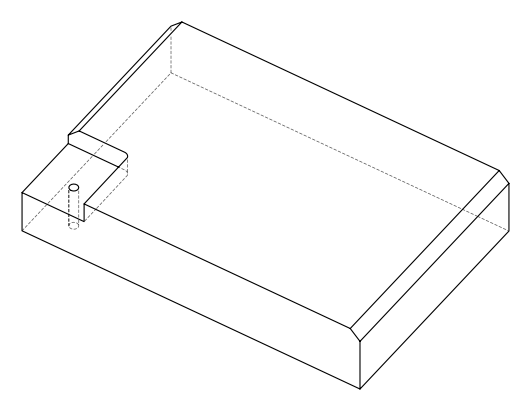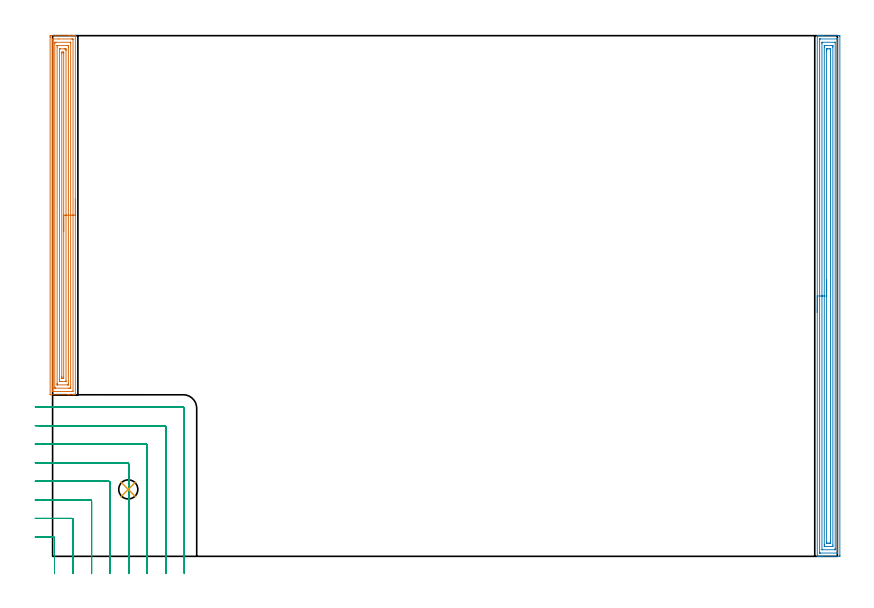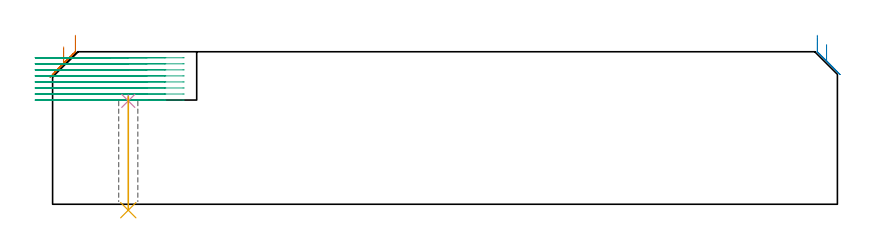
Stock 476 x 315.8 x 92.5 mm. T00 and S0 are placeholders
(PLAN: 5 operations, 3 tool changes, 39.9 min)
(1 AREA_MILL | FG_CHAMFER_SURFACE | UGT0205_001 | 10.7 min | 26342 mm3)
(2 AREA_MILL_1 | FG_CHAMFER_SURFACE_1 | UGT0205_001 | 12.92 min | 29634 mm3)
(3 MILL_CORNER_NOTCH_RECTANGULAR | CORNER_NOTCH_RECTANGULAR | UGT0201_133 | Follow Part, ap 3.75, ae 75% | 16 min | 249678 mm3)
(4 SPOT_DRILL | STEP1HOLE | NXT0321_9005460120000 | 0.04 min | 9 mm3)
(5 DRILL_THROUGH_HOLE_INTO_CENTER | STEP1HOLE | NXT0301_087 | 0.28 min | 6647 mm3)
(TOOL UGT0205_001 | Chamfer Mill 20 x 3 x 45 deg. | D20 FL50 Z2)
(TOOL UGT0201_133 | Carbide End Mill 15.0 | D15 FL30 Z4)
(TOOL NXT0321_9005460120000 | NC Spot Drill, 142deg, 12mm, Carbide, Uncoated | D12 PA142 FL30 Z2)
(TOOL NXT0301_087 | Carbide Drill 11.6mm [860.1-1160-058A1-MM 2214] | D11.6 PA140 FL72 Z2)
(OP 1 AREA_MILL)
G17 G21 G94 G90
T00 M6
G54
G17 G0 G90 X13.8 Y216.9 S1061 M3
G43 Z102.5 H0
G94 G1 Y216.862 Z101.628 F250.
Y216.748 Z100.763
Y216.559 Z99.912
Y216.297 Z99.08
Y215.963 Z98.274
Y215.56 Z97.5
Y215.092 Z96.764
Y214.56 Z96.072
Y213.971 Z95.429
Y213.328 Z94.839
Y212.636 Z94.308
Y211.9 Z93.84
Y211.126 Z93.437
Y210.32 Z93.103
Y209.488 Z92.841
Y208.637 Z92.652
Y207.772 Z92.538
Y206.9 Z92.5
Y98.145
X13.797 Y98.01 Z92.488
X13.769 Y98.007 Z92.46
X13.444 Y98. Z92.143
X12.946 Z91.645
X12.367 Z91.062
X10.301 Z88.998
X9.703 Z88.397
X9.114 Z87.809
X-1.255 Y98.001 Z77.442
X-1.492 Y98.01 Z77.205
X-1.499 Y98.246 Z77.199
X-1.5 Y314.864 Z77.2
X-1.499 Y315.209 Z77.201
X-1.494 Y315.75 Z77.203
X-1.491 Y315.792 Z77.206
X-0.955 Y315.8 Z77.742
X9.703 Z88.397
X10.301 Z88.998
X10.591 Z89.288
X12.367 Z91.062
X12.947 Z91.646
X13.255 Z91.954
X13.445 Z92.144
X13.769 Y315.793 Z92.46
X13.797 Y315.79 Z92.488
X13.8 Y315.654 Z92.5
Y206.9
X12.386 Z91.086
X12.385 Y100.356 Z91.085
X12.367 Y100.01 Z91.067
X11.85 Y100.002 Z90.55
X8.521 Y100. Z87.221
X0.821 Z79.521
X0.304 Y100.002 Z79.004
X-0.067 Y100.01 Z78.633
X-0.085 Y100.374 Z78.615
Y100.393
Y313.444
X-0.067 Y313.79 Z78.633
X0.45 Y313.798 Z79.15
X3.779 Y313.8 Z82.479
X11.479 Z90.179
X11.996 Y313.798 Z90.696
X12.367 Y313.79 Z91.067
X12.385 Y313.426 Z91.085
Y313.407
X12.386 Y206.9 Z91.086
X10.972 Z89.672
X10.971 Y102.666 Z89.671
X10.969 Y102.157 Z89.669
X10.967 Y102.062 Z89.667
X10.965 Y102.022 Z89.665
X10.902 Y102.01 Z89.602
X10.745 Y102.002 Z89.445
X10.591 Y102.001 Z89.291
X9.859 Y102. Z88.559
X1.553 Y102.001 Z80.253
X1.449 Y102.004 Z80.149
X1.366 Y102.01 Z80.066
X1.334 Y102.016 Z80.034
X1.333 Y102.031 Z80.033
X1.33 Y102.157 Z80.03
X1.329 Y102.539 Z80.029
Y311.134
X1.331 Y311.643 Z80.031
X1.333 Y311.738 Z80.033
X1.335 Y311.778 Z80.035
X1.397 Y311.79 Z80.097
X1.555 Y311.798 Z80.255
X1.709 Y311.799 Z80.409
X2.441 Y311.8 Z81.141
X10.747 Y311.799 Z89.447
X10.851 Y311.796 Z89.551
X10.934 Y311.79 Z89.634
X10.965 Y311.784 Z89.665
X10.967 Y311.769 Z89.667
X10.97 Y311.643 Z89.67
X10.971 Y311.261 Z89.671
X10.972 Y206.9 Z89.672
X9.557 Z88.257
Y104.831
X9.555 Y104.087 Z88.255
X9.553 Y104.037 Z88.253
X9.551 Y104.016 Z88.251
X9.538 Y104.01 Z88.238
X9.435 Y104.006 Z88.135
X9.228 Y104.002 Z87.928
X8.814 Y104. Z87.514
X3.048 Y104.001 Z81.748
X2.859 Y104.004 Z81.559
X2.765 Y104.009 Z81.465
X2.749 Y104.011 Z81.449
X2.747 Y104.025 Z81.447
X2.745 Y104.06 Z81.445
X2.743 Y104.685 Z81.443
Y104.831
Y308.969
X2.745 Y309.713 Z81.445
X2.747 Y309.763 Z81.447
X2.749 Y309.784 Z81.449
X2.762 Y309.79 Z81.462
X2.865 Y309.794 Z81.565
X3.072 Y309.798 Z81.772
X3.486 Y309.8 Z82.186
X9.252 Y309.799 Z87.952
X9.441 Y309.796 Z88.141
X9.535 Y309.791 Z88.235
X9.551 Y309.789 Z88.251
X9.553 Y309.775 Z88.253
X9.555 Y309.74 Z88.255
X9.557 Y309.115 Z88.257
Y308.969
Y206.9
X8.143 Z86.843
Y106.397
X8.14 Y106.179 Z86.84
X8.136 Y106.035 Z86.836
X8.131 Y106.009 Z86.831
X8.117 Y106.006 Z86.817
X8.079 Y106.003 Z86.779
X7.926 Y106.001 Z86.626
X7.65 Y106. Z86.35
X5.262 Z83.962
X4.985 Y106.001 Z83.685
X4.374 Y106.007 Z83.074
X4.177 Y106.01 Z82.877
X4.164 Y106.397 Z82.864
X4.159 Y106.614 Z82.859
X4.157 Y106.831 Z82.857
Y307.403
X4.16 Y307.621 Z82.86
X4.164 Y307.765 Z82.864
X4.169 Y307.791 Z82.869
X4.183 Y307.794 Z82.883
X4.221 Y307.797 Z82.921
X4.374 Y307.799 Z83.074
X4.65 Y307.8 Z83.35
X7.038 Z85.738
X7.315 Y307.799 Z86.015
X7.926 Y307.793 Z86.626
X8.123 Y307.79 Z86.823
X8.136 Y307.403 Z86.836
X8.141 Y307.186 Z86.841
X8.143 Y306.969 Z86.843
Y206.9
X6.729 Z85.429
Y108.707
X6.728 Y108.397 Z85.428
X6.725 Y108.107 Z85.425
X6.722 Y108.035 Z85.422
X6.719 Y108.01 Z85.419
X6.677 Y108.007 Z85.377
X6.544 Y108.002 Z85.244
X6.15 Y108.001 Z84.85
X5.654 Y108.003 Z84.354
X5.587 Y108.01 Z84.287
X5.578 Y108.013 Z84.278
X5.576 Y108.033 Z84.276
X5.573 Y108.085 Z84.273
X5.571 Y108.397 Z84.271
Y108.978
Y305.093
X5.572 Y305.403 Z84.272
X5.575 Y305.693 Z84.275
X5.578 Y305.765 Z84.278
X5.581 Y305.79 Z84.281
X5.623 Y305.793 Z84.323
X5.756 Y305.798 Z84.456
X6.15 Y305.799 Z84.85
X6.645 Y305.797 Z85.345
X6.713 Y305.79 Z85.413
X6.722 Y305.787 Z85.422
X6.724 Y305.767 Z85.424
X6.727 Y305.715 Z85.427
X6.728 Y305.403 Z85.428
X6.729 Y304.822 Z85.429
Y206.9
Y206.028 Z85.467
Y205.164 Z85.581
Y204.312 Z85.77
Y203.48 Z86.032
Y202.674 Z86.366
Y201.9 Z86.769
Y201.164 Z87.237
Y200.472 Z87.768
Y199.829 Z88.358
Y199.24 Z89.001
Y198.708 Z89.693
Y198.24 Z90.429
Y197.837 Z91.203
Y197.503 Z92.009
Y197.241 Z92.841
Y197.052 Z93.692
Y196.938 Z94.557
Y196.9 Z95.429
G0 Z102.5
M5
M2
(OP 2 AREA_MILL_1)
G17 G21 G94 G90
T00 M6
G54
G17 G0 G90 X463.8 Y147.9 S1061 M3
G43 Z102.5 H0
G94 G1 Y147.938 Z101.628 F250.
Y148.052 Z100.763
Y148.241 Z99.912
Y148.503 Z99.08
Y148.837 Z98.274
Y149.24 Z97.5
Y149.709 Z96.764
Y150.24 Z96.072
Y150.829 Z95.429
Y151.472 Z94.839
Y152.164 Z94.308
Y152.9 Z93.84
Y153.674 Z93.437
Y154.48 Z93.103
Y155.312 Z92.841
Y156.164 Z92.652
Y157.028 Z92.538
Y157.9 Z92.5
Y315.625
X463.803 Y315.79 Z92.488
X463.859 Y315.793 Z92.432
X464.273 Y315.8 Z92.026
X464.597 Z91.703
X465.296 Z90.999
X466.538 Z89.759
X467.081 Z89.214
X467.702 Z88.594
X476.896 Z79.401
X477.17 Y315.798 Z79.128
X477.492 Y315.79 Z78.806
X477.499 Y315.468 Z78.799
X477.5 Y0.622 Z78.8
X477.497 Y0.33 Z78.802
X477.492 Y0.01 Z78.806
X477.168 Y0. Z79.13
X467.081 Z89.214
X465.646 Z90.651
X465.296 Z90.999
X464.597 Z91.703
X464.273 Z92.026
X463.862 Z92.43
X463.82 Z92.471
X463.802 Y0.008 Z92.488
X463.8 Y0.175 Z92.5
Y157.9
X465.214 Z91.086
Y313.473
X465.216 Y313.555 Z91.084
X465.221 Y313.718 Z91.079
X465.226 Y313.791 Z91.074
X465.246 Y313.794 Z91.054
X465.296 Y313.797 Z91.004
X465.78 Y313.8 Z90.52
X475.596 Z80.704
X476.004 Y313.797 Z80.296
X476.062 Y313.794 Z80.238
X476.073 Y313.791 Z80.227
X476.079 Y313.745 Z80.221
X476.083 Y313.637 Z80.217
X476.085 Y313.473 Z80.215
X476.086 Y313.391 Z80.214
Y2.327
X476.084 Y2.245 Z80.216
X476.079 Y2.082 Z80.221
X476.074 Y2.009 Z80.226
X476.054 Y2.006 Z80.246
X476.004 Y2.003 Z80.296
X475.52 Y2. Z80.78
X465.704 Z90.596
X465.296 Y2.003 Z91.004
X465.238 Y2.006 Z91.062
X465.227 Y2.009 Z91.073
X465.221 Y2.055 Z91.079
X465.217 Y2.163 Z91.083
X465.215 Y2.327 Z91.085
X465.214 Y2.409 Z91.086
Y157.9
X466.628 Z89.672
X466.629 Y311.163 Z89.671
X466.63 Y311.604 Z89.67
X466.632 Y311.717 Z89.668
X466.635 Y311.771 Z89.665
X466.638 Y311.79 Z89.662
X466.689 Y311.793 Z89.611
X466.886 Y311.799 Z89.414
X474.415 Z81.885
X474.546 Y311.796 Z81.754
X474.65 Y311.79 Z81.65
X474.666 Y311.786 Z81.634
X474.668 Y311.779 Z81.632
X474.67 Y311.755 Z81.63
X474.671 Y311.604 Z81.629
Y4.637
X474.67 Y4.196 Z81.63
X474.668 Y4.083 Z81.632
X474.665 Y4.029 Z81.635
X474.662 Y4.01 Z81.638
X474.611 Y4.007 Z81.689
X474.414 Y4.001 Z81.886
X466.885 Z89.415
X466.754 Y4.004 Z89.546
X466.65 Y4.01 Z89.65
X466.634 Y4.014 Z89.666
X466.632 Y4.021 Z89.668
X466.63 Y4.046 Z89.67
X466.629 Y4.196 Z89.671
X466.628 Y157.9 Z89.672
X468.043 Z88.257
Y308.923
X468.048 Y309.741 Z88.252
X468.051 Y309.79 Z88.249
X468.099 Y309.794 Z88.201
X468.208 Y309.798 Z88.092
X468.427 Y309.799 Z87.873
X468.865 Y309.8 Z87.435
X472.435 Z83.865
X472.88 Y309.799 Z83.42
X473.094 Y309.798 Z83.206
X473.201 Y309.794 Z83.099
X473.248 Y309.79 Z83.052
X473.25 Y309.754 Z83.05
X473.257 Y308.993 Z83.043
Y308.923
Y6.877
X473.252 Y6.059 Z83.048
X473.249 Y6.01 Z83.051
X473.201 Y6.006 Z83.099
X473.092 Y6.003 Z83.208
X472.873 Y6.001 Z83.427
X472.435 Y6. Z83.865
X468.865 Z87.435
X468.42 Y6.001 Z87.88
X468.206 Y6.003 Z88.094
X468.099 Y6.006 Z88.201
X468.052 Y6.01 Z88.248
X468.05 Y6.047 Z88.25
X468.043 Y6.807 Z88.257
Y6.877
Y157.9
X469.457 Z86.843
Y306.543
X469.458 Y307.136 Z86.842
X469.46 Y307.434 Z86.84
X469.464 Y307.737 Z86.836
X469.473 Y307.791 Z86.827
X469.509 Y307.794 Z86.791
X469.592 Y307.797 Z86.708
X469.758 Y307.799 Z86.542
X469.987 Y307.8 Z86.313
X470.879 Z85.421
X471.542 Y307.799 Z84.758
X471.775 Y307.796 Z84.525
X471.828 Y307.79 Z84.472
X471.836 Y307.775 Z84.464
X471.839 Y307.732 Z84.461
X471.842 Y307.136 Z84.458
X471.843 Y306.834 Z84.457
Y9.257
X471.842 Y8.665 Z84.458
X471.84 Y8.366 Z84.46
X471.836 Y8.063 Z84.464
X471.827 Y8.009 Z84.473
X471.791 Y8.007 Z84.509
X471.708 Y8.003 Z84.592
X471.542 Y8.001 Z84.758
X471.313 Y8. Z84.987
X470.421 Z85.879
X469.758 Y8.002 Z86.542
X469.525 Y8.004 Z86.775
X469.472 Y8.01 Z86.828
X469.464 Y8.025 Z86.836
X469.461 Y8.068 Z86.839
X469.458 Y8.665 Z86.842
X469.457 Y8.966 Z86.843
Y157.9
Y158.772 Z86.881
Y159.637 Z86.995
Y160.488 Z87.184
Y161.32 Z87.446
Y162.126 Z87.78
Y162.9 Z88.183
Y163.636 Z88.652
Y164.328 Z89.183
Y164.971 Z89.772
Y165.56 Z90.415
Y166.092 Z91.107
Y166.56 Z91.843
Y166.963 Z92.617
Y167.297 Z93.423
Y167.559 Z94.255
Y167.748 Z95.107
Y167.862 Z95.972
Y167.9 Z96.843
G0 Z102.5
M5
M2
(OP 3 MILL_CORNER_NOTCH_RECTANGULAR)
G17 G21 G94 G90
T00 M6
G54
G17 G0 G90 X1.15 Y-10.5 S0 M3
G43 Z102.5 H0
Z88.837
G94 G1 Y-7.5 F250.
Y11.006 F500.
G3 X0.406 Y11.75 R0.75
G1 X-7.071
G2 X-7.5 Y11.751 R78.75
G1 X-10.5 Y11.767 F250.
G0 Z102.5
X12.4 Y-10.5
Z88.837
G1 Y-7.5
Y22.256 F500.
G3 X11.656 Y23. R0.75
G1 X-7.071
G2 X-7.5 Y23.001 R67.5
G1 X-10.5 Y23.02 F250.
G0 Z102.5
X23.65 Y-10.5
Z88.837
G1 Y-7.5
Y33.505 F500.
G3 X22.905 Y34.25 R0.75
G1 X-7.071
G2 X-7.5 Y34.252 R56.25
G1 X-10.5 Y34.274 F250.
G0 Z102.5
X34.9 Y-10.5
Z88.837
G1 Y-7.5
Y44.755 F500.
G3 X34.155 Y45.5 R0.75
G1 X-7.071
G2 X-7.5 Y45.502 R45.
G1 X-10.5 Y45.531 F250.
G0 Z102.5
X46.15 Y-10.5
Z88.837
G1 Y-7.5
Y56.005 F500.
G3 X45.405 Y56.75 R0.75
G1 X-7.071
G2 X-7.5 Y56.753 R33.75
G1 X-10.5 Y56.791 F250.
G0 Z102.5
X57.4 Y-10.5
Z88.837
G1 Y-7.5
Y67.255 F500.
G3 X56.655 Y68. R0.75
G1 X-7.071
G2 X-7.5 Y68.004 R22.5
G1 X-10.499 Y68.061 F250.
G0 Z102.5
X68.65 Y-10.5
Z88.837
G1 Y-7.5
Y78.504 F500.
G3 X67.904 Y79.25 R0.75
G1 X-7.071
G2 X-7.5 Y79.258 R11.25
G1 X-10.498 Y79.372 F250.
G0 Z102.5
X79.9 Y-10.5
Z88.837
G1 Y-7.5
Y89.754 F500.
G3 X79.154 Y90.5 R0.75
G1 X-7.071
X-10.071 F250.
G0 Z102.5
X1.15 Y-10.5
Z85.175
G1 Y-7.5
Y11.006 F500.
G3 X0.406 Y11.75 R0.75
G1 X-7.261
X-7.5
X-10.5 Y11.759 F250.
G0 Z102.5
X12.4 Y-10.5
Z85.175
G1 Y-7.5
Y22.256 F500.
G3 X11.656 Y23. R0.75
G1 X-7.261
X-7.5
X-10.5 Y23.011 F250.
G0 Z102.5
X23.65 Y-10.5
Z85.175
G1 Y-7.5
Y33.505 F500.
G3 X22.905 Y34.25 R0.75
G1 X-7.261
X-7.5 Y34.251
X-10.5 Y34.263 F250.
G0 Z102.5
X34.9 Y-10.5
Z85.175
G1 Y-7.5
Y44.755 F500.
G3 X34.155 Y45.5 R0.75
G1 X-7.261
X-7.5 Y45.501
X-10.5 Y45.517 F250.
G0 Z102.5
X46.15 Y-10.5
Z85.175
G1 Y-7.5
Y56.005 F500.
G3 X45.405 Y56.75 R0.75
G1 X-7.261
X-7.5 Y56.751
X-10.5 Y56.772 F250.
G0 Z102.5
X57.4 Y-10.5
Z85.175
G1 Y-7.5
Y67.255 F500.
G3 X56.655 Y68. R0.75
G1 X-7.261
G2 X-7.5 Y68.001 R22.5
G1 X-10.5 Y68.033 F250.
G0 Z102.5
X68.65 Y-10.5
Z85.175
G1 Y-7.5
Y78.504 F500.
G3 X67.904 Y79.25 R0.75
G1 X-7.261
G2 X-7.5 Y79.253 R11.25
G1 X-10.499 Y79.316 F250.
G0 Z102.5
X79.9 Y-10.5
Z85.175
G1 Y-7.5
Y89.754 F500.
G3 X79.154 Y90.5 R0.75
G1 X-7.261
X-10.261 F250.
G0 Z102.5
X1.15 Y-10.5
Z81.512
G1 Y-7.5
Y11.006 F500.
G3 X0.406 Y11.75 R0.75
G1 X-7.5
X-10.5 F250.
G0 Z102.5
X12.4 Y-10.5
Z81.512
G1 Y-7.5
Y22.256 F500.
G3 X11.656 Y23. R0.75
G1 X-7.5
X-10.5 F250.
G0 Z102.5
X23.65 Y-10.5
Z81.512
G1 Y-7.5
Y33.505 F500.
G3 X22.905 Y34.25 R0.75
G1 X-7.5
X-10.5 F250.
G0 Z102.5
X34.9 Y-10.5
Z81.512
G1 Y-7.5
Y44.755 F500.
G3 X34.155 Y45.5 R0.75
G1 X-7.5
X-10.5 F250.
G0 Z102.5
X46.15 Y-10.5
Z81.512
G1 Y-7.5
Y56.005 F500.
G3 X45.405 Y56.75 R0.75
G1 X-7.5
X-10.5 F250.
G0 Z102.5
X57.4 Y-10.5
Z81.512
G1 Y-7.5
Y67.255 F500.
G3 X56.655 Y68. R0.75
G1 X-7.5
X-10.5 F250.
G0 Z102.5
X68.65 Y-10.5
Z81.512
G1 Y-7.5
Y78.504 F500.
G3 X67.904 Y79.25 R0.75
G1 X-7.5
X-10.5 F250.
G0 Z102.5
X79.9 Y-10.5
Z81.512
G1 Y-7.5
Y89.754 F500.
G3 X79.154 Y90.5 R0.75
G1 X-7.5
X-10.5 F250.
G0 Z102.5
X1.15 Y-10.5
Z77.85
G1 Y-7.5
Y11.006 F500.
G3 X0.406 Y11.75 R0.75
G1 X-7.5
X-10.5 F250.
G0 Z102.5
X12.4 Y-10.5
Z77.85
G1 Y-7.5
Y22.256 F500.
G3 X11.656 Y23. R0.75
G1 X-7.5
X-10.5 F250.
G0 Z102.5
X23.65 Y-10.5
Z77.85
G1 Y-7.5
Y33.505 F500.
G3 X22.905 Y34.25 R0.75
G1 X-7.5
X-10.5 F250.
G0 Z102.5
X34.9 Y-10.5
Z77.85
G1 Y-7.5
Y44.755 F500.
G3 X34.155 Y45.5 R0.75
G1 X-7.5
X-10.5 F250.
G0 Z102.5
X46.15 Y-10.5
Z77.85
G1 Y-7.5
Y56.005 F500.
G3 X45.405 Y56.75 R0.75
G1 X-7.5
X-10.5 F250.
G0 Z102.5
X57.4 Y-10.5
Z77.85
G1 Y-7.5
Y67.255 F500.
G3 X56.655 Y68. R0.75
G1 X-7.5
X-10.5 F250.
G0 Z102.5
X68.65 Y-10.5
Z77.85
G1 Y-7.5
Y78.504 F500.
G3 X67.904 Y79.25 R0.75
G1 X-7.5
X-10.5 F250.
G0 Z102.5
X79.9 Y-10.5
Z77.85
G1 Y-7.5
Y89.754 F500.
G3 X79.154 Y90.5 R0.75
G1 X-7.5
X-10.5 F250.
G0 Z102.5
X1.15 Y-10.5
Z74.187
G1 Y-7.5
Y11.006 F500.
G3 X0.406 Y11.75 R0.75
G1 X-7.5
X-10.5 F250.
G0 Z102.5
X12.4 Y-10.5
Z74.187
G1 Y-7.5
Y22.256 F500.
G3 X11.656 Y23. R0.75
G1 X-7.5
X-10.5 F250.
G0 Z102.5
X23.65 Y-10.5
Z74.187
G1 Y-7.5
Y33.505 F500.
G3 X22.905 Y34.25 R0.75
G1 X-7.5
X-10.5 F250.
G0 Z102.5
X34.9 Y-10.5
Z74.187
G1 Y-7.5
Y44.755 F500.
G3 X34.155 Y45.5 R0.75
G1 X-7.5
X-10.5 F250.
G0 Z102.5
X46.15 Y-10.5
Z74.187
G1 Y-7.5
Y56.005 F500.
G3 X45.405 Y56.75 R0.75
G1 X-7.5
X-10.5 F250.
G0 Z102.5
X57.4 Y-10.5
Z74.187
G1 Y-7.5
Y67.255 F500.
G3 X56.655 Y68. R0.75
G1 X-7.5
X-10.5 F250.
G0 Z102.5
X68.65 Y-10.5
Z74.187
G1 Y-7.5
Y78.504 F500.
G3 X67.904 Y79.25 R0.75
G1 X-7.5
X-10.5 F250.
G0 Z102.5
X79.9 Y-10.5
Z74.187
G1 Y-7.5
Y89.754 F500.
G3 X79.154 Y90.5 R0.75
G1 X-7.5
X-10.5 F250.
G0 Z102.5
X1.15 Y-10.5
Z70.525
G1 Y-7.5
Y11.006 F500.
G3 X0.406 Y11.75 R0.75
G1 X-7.5
X-10.5 F250.
G0 Z102.5
X12.4 Y-10.5
Z70.525
G1 Y-7.5
Y22.256 F500.
G3 X11.656 Y23. R0.75
G1 X-7.5
X-10.5 F250.
G0 Z102.5
X23.65 Y-10.5
Z70.525
G1 Y-7.5
Y33.505 F500.
G3 X22.905 Y34.25 R0.75
G1 X-7.5
X-10.5 F250.
G0 Z102.5
X34.9 Y-10.5
Z70.525
G1 Y-7.5
Y44.755 F500.
G3 X34.155 Y45.5 R0.75
G1 X-7.5
X-10.5 F250.
G0 Z102.5
X46.15 Y-10.5
Z70.525
G1 Y-7.5
Y56.005 F500.
G3 X45.405 Y56.75 R0.75
G1 X-7.5
X-10.5 F250.
G0 Z102.5
X57.4 Y-10.5
Z70.525
G1 Y-7.5
Y67.255 F500.
G3 X56.655 Y68. R0.75
G1 X-7.5
X-10.5 F250.
G0 Z102.5
X68.65 Y-10.5
Z70.525
G1 Y-7.5
Y78.504 F500.
G3 X67.904 Y79.25 R0.75
G1 X-7.5
X-10.5 F250.
G0 Z102.5
X79.9 Y-10.5
Z70.525
G1 Y-7.5
Y89.754 F500.
G3 X79.154 Y90.5 R0.75
G1 X-7.5
X-10.5 F250.
G0 Z102.5
X1.15 Y-10.5
Z66.862
G1 Y-7.5
Y11.006 F500.
G3 X0.406 Y11.75 R0.75
G1 X-7.5
X-10.5 F250.
G0 Z102.5
X12.4 Y-10.5
Z66.862
G1 Y-7.5
Y22.256 F500.
G3 X11.656 Y23. R0.75
G1 X-7.5
X-10.5 F250.
G0 Z102.5
X23.65 Y-10.5
Z66.862
G1 Y-7.5
Y33.505 F500.
G3 X22.905 Y34.25 R0.75
G1 X-7.5
X-10.5 F250.
G0 Z102.5
X34.9 Y-10.5
Z66.862
G1 Y-7.5
Y44.755 F500.
G3 X34.155 Y45.5 R0.75
G1 X-7.5
X-10.5 F250.
G0 Z102.5
X46.15 Y-10.5
Z66.862
G1 Y-7.5
Y56.005 F500.
G3 X45.405 Y56.75 R0.75
G1 X-7.5
X-10.5 F250.
G0 Z102.5
X57.4 Y-10.5
Z66.862
G1 Y-7.5
Y67.255 F500.
G3 X56.655 Y68. R0.75
G1 X-7.5
X-10.5 F250.
G0 Z102.5
X68.65 Y-10.5
Z66.862
G1 Y-7.5
Y78.504 F500.
G3 X67.904 Y79.25 R0.75
G1 X-7.5
X-10.5 F250.
G0 Z102.5
X79.9 Y-10.5
Z66.862
G1 Y-7.5
Y89.754 F500.
G3 X79.154 Y90.5 R0.75
G1 X-7.5
X-10.5 F250.
G0 Z102.5
X1.15 Y-10.5
Z63.2
G1 Y-7.5
Y11.006 F500.
G3 X0.406 Y11.75 R0.75
G1 X-7.5
X-10.5 F250.
G0 Z102.5
X12.4 Y-10.5
Z63.2
G1 Y-7.5
Y22.256 F500.
G3 X11.656 Y23. R0.75
G1 X-7.5
X-10.5 F250.
G0 Z102.5
X23.65 Y-10.5
Z63.2
G1 Y-7.5
Y33.505 F500.
G3 X22.905 Y34.25 R0.75
G1 X-7.5
X-10.5 F250.
G0 Z102.5
X34.9 Y-10.5
Z63.2
G1 Y-7.5
Y44.755 F500.
G3 X34.155 Y45.5 R0.75
G1 X-7.5
X-10.5 F250.
G0 Z102.5
X46.15 Y-10.5
Z63.2
G1 Y-7.5
Y56.005 F500.
G3 X45.405 Y56.75 R0.75
G1 X-7.5
X-10.5 F250.
G0 Z102.5
X57.4 Y-10.5
Z63.2
G1 Y-7.5
Y67.255 F500.
G3 X56.655 Y68. R0.75
G1 X-7.5
X-10.5 F250.
G0 Z102.5
X68.65 Y-10.5
Z63.2
G1 Y-7.5
Y78.504 F500.
G3 X67.904 Y79.25 R0.75
G1 X-7.5
X-10.5 F250.
G0 Z102.5
X79.9 Y-10.5
Z63.2
G1 Y-7.5
Y89.754 F500.
G3 X79.154 Y90.5 R0.75
G1 X-7.5
X-10.5 F250.
G0 Z102.5
M5
M2
(OP 4 SPOT_DRILL)
G17 G21 G94 G90
T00 M6
G54
G17 G0 G90 X45.9 Y40.6 S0 M3
G43 Z102.5 H0
G94 G81 G98 Z62.692 F250. R66.2
G80
M5
M2
(OP 5 DRILL_THROUGH_HOLE_INTO_CENTER)
G17 G21 G94 G90
T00 M6
G54
G17 G0 G90 X45.9 Y40.6 S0 M3
G43 Z102.5 H1
G94 G73 G98 Z-3.611 F250. Q11.135 R65.2
G80
M5
M2
